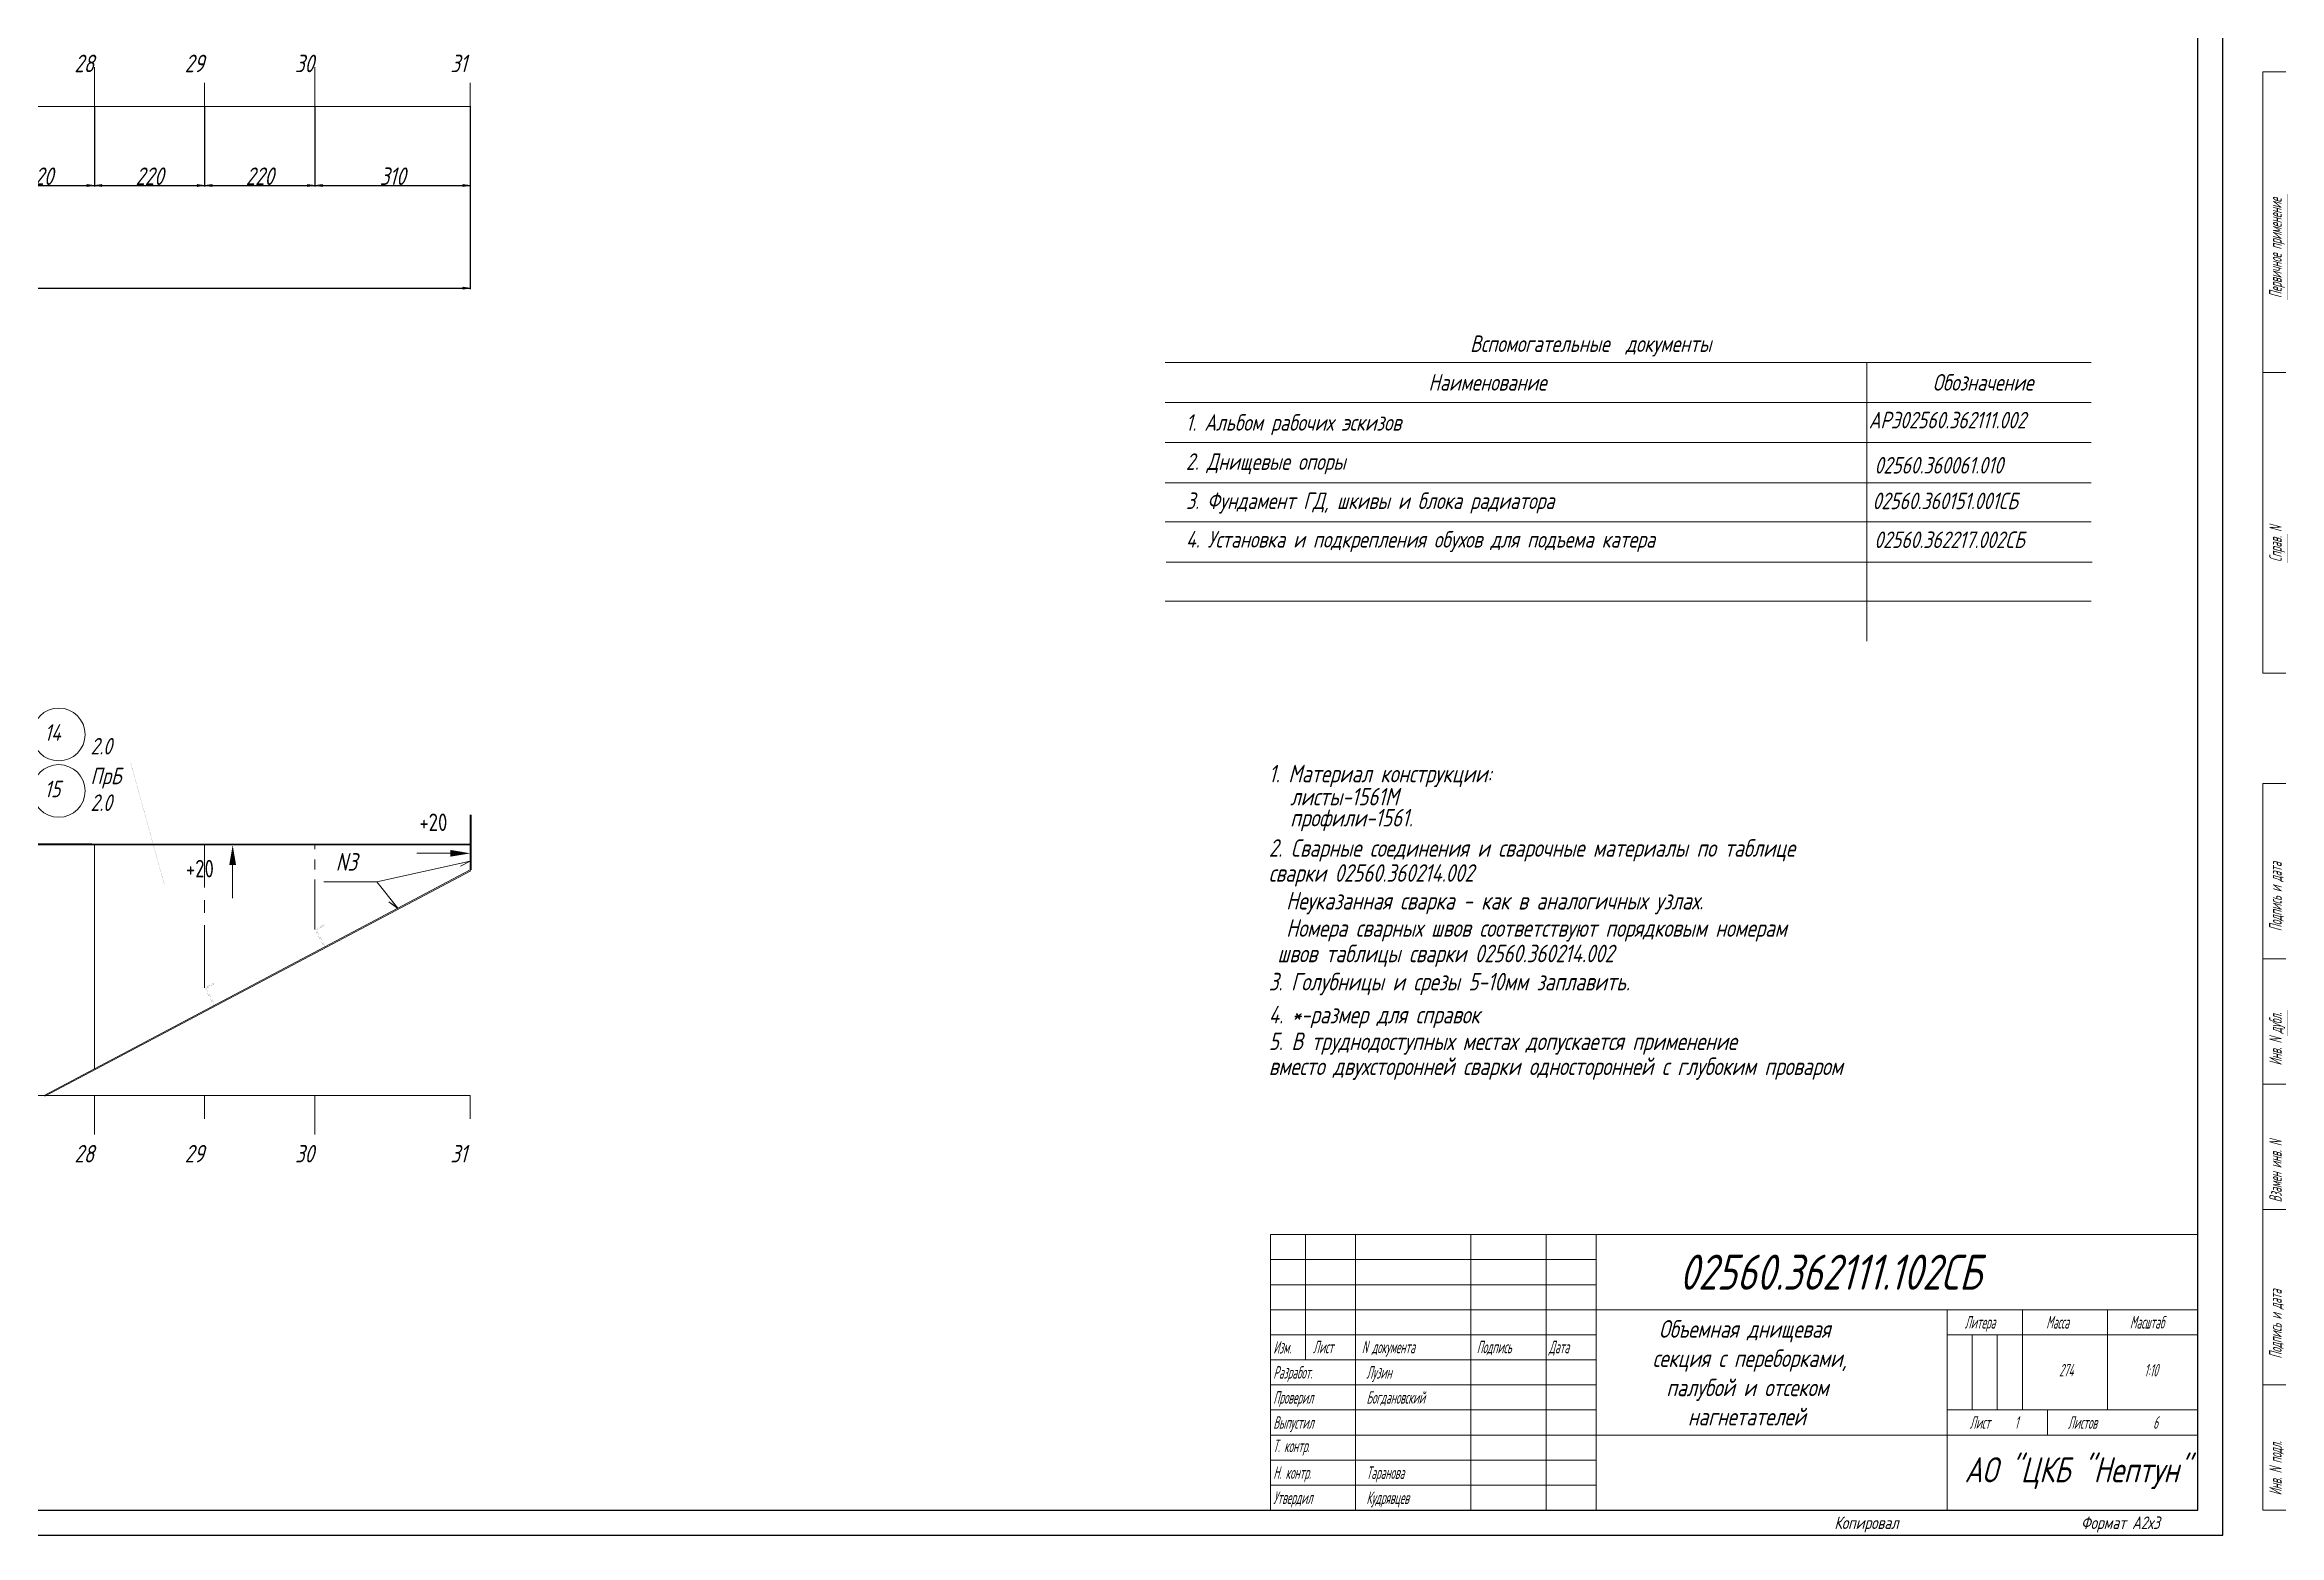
# Model space of a CAD drawing. Header units: millimetres. Extents: x 77380 to 135900, y -26587 to 17301.
# Drawn here: x 89505 to 93963, y -1866 to 1109 of the extents above; entities that cross this region are included whole.
import ezdxf

# ---------------------------------------------------------------- set-up
doc = ezdxf.new("R2010")
doc.units = ezdxf.units.MM
for name, pattern in [('K5LT32768', [0]), ('K5LT32772', [0]), ('K5LT32776', [0]), ('K5LT32780', [0]), ('K5LT32781', [0]), ('K5LT32785', [200, 125, -25, 25, -25]), ('K5LT32791', [0]), ('K5LT32805', [160, 100, -20, 20, -20]), ('K5LT32824', [0]), ('K5LT32831', [0]), ('K5LT_THIN', [0])]:
    doc.linetypes.add(name, pattern=pattern)
doc.layers.add('4001', color=7, linetype='Continuous')
doc.styles.add('KDIMTEXTSTYLE', font='GOST_AU.SHX', dxfattribs={"width": 0.96, "oblique": 15, "height": 5})
doc.styles.add('KTEXTSTYLE', font='GOST_AU.SHX', dxfattribs={"width": 0.96, "height": 5})
doc.dimstyles.new('KDIMSTYLE (1.00)', dxfattribs={"dimtxt": 5, "dimasz": 1, "dimexe": 2, "dimexo": 0, "dimgap": 1, "dimtad": 1, "dimtxsty": 'KDIMTEXTSTYLE', "dimsah": 1, "dimcen": 0, "dimdle": 1, "dimadec": 0, "dimazin": 0, "dimtfac": 0.667, "dimtmove": 0, "dimatfit": 3, "dimfxl": 1, "dimtvp": 1, "dimtolj": 1, "dimtzin": 0, "dimarcsym": 0})

# ---------------------------------------------------------------- blocks, each defined once
blk = doc.blocks.new('KDIMARROW_01')
blk.add_hatch(color=0).paths.add_polyline_path([(0, 0), (-15, 2), (-13.5, 0), (-15, -2)])
at = {"color": 0, "linetype": 'K5LT_THIN', "lineweight": 18}
for p, q in [((-13.5, 0), (-15, 2)), ((-15, 2), (0, 0)), ((0, 0), (-15, -2)), ((-15, -2), (-13.5, 0))]:
    blk.add_line(p, q, dxfattribs=at)
at = {"layer": '4001', "color": 0, "linetype": 'K5LT_THIN', "lineweight": 18}
blk.add_line((0, 0), (-1, 0), dxfattribs=at)
blk = doc.blocks.new('D116')
at = {"color": 0, "lineweight": -2}
for p, q in [((89384.2, 985.5), (89384.2, 825.7)), ((89604.2, 985.5), (89604.2, 825.7)), ((89385.2, 827.7), (89603.2, 827.7))]:
    blk.add_line(p, q, dxfattribs=at)
at = {"layer": 'Defpoints', "color": 0, "lineweight": 100}
for p in [(89384.2, 985.5), (89604.2, 985.5), (89604.2, 827.7)]:
    blk.add_point(p, dxfattribs=at)
at = {"color": 0, "lineweight": -2, "rotation": 180}
blk.add_blockref('KDIMARROW_01', (89384.2, 827.7), dxfattribs=at)
at = {"color": 0, "lineweight": -2}
blk.add_blockref('KDIMARROW_01', (89604.2, 827.7), dxfattribs=at)
at = {"color": 7, "insert": (89494.2, 846.3), "char_height": 5, "attachment_point": 5, "style": 'KDIMTEXTSTYLE'}
blk.add_mtext('\\A1;\\H35.0;\\W0.965;\\Q15;\\H35.0;\\W0.965;\\Q15;\\Q15;220', dxfattribs=at)
blk = doc.blocks.new('D117')
at = {"color": 0, "lineweight": -2}
for p, q in [((89604.2, 985.5), (89604.2, 825.7)), ((89824.2, 985.5), (89824.2, 825.7)), ((89605.2, 827.7), (89823.2, 827.7))]:
    blk.add_line(p, q, dxfattribs=at)
at = {"layer": 'Defpoints', "color": 0, "lineweight": 100}
for p in [(89604.2, 985.5), (89824.2, 985.5), (89824.2, 827.7)]:
    blk.add_point(p, dxfattribs=at)
at = {"color": 0, "lineweight": -2, "rotation": 180}
blk.add_blockref('KDIMARROW_01', (89604.2, 827.7), dxfattribs=at)
at = {"color": 0, "lineweight": -2}
blk.add_blockref('KDIMARROW_01', (89824.2, 827.7), dxfattribs=at)
at = {"color": 7, "insert": (89714.2, 846.3), "char_height": 5, "attachment_point": 5, "style": 'KDIMTEXTSTYLE'}
blk.add_mtext('\\A1;\\H35.0;\\W0.965;\\Q15;\\H35.0;\\W0.965;\\Q15;\\Q15;220', dxfattribs=at)
blk = doc.blocks.new('D118')
at = {"color": 0, "lineweight": -2}
for p, q in [((89824.2, 985.5), (89824.2, 825.7)), ((90044.2, 985.5), (90044.2, 825.7)), ((89825.2, 827.7), (90043.2, 827.7))]:
    blk.add_line(p, q, dxfattribs=at)
at = {"layer": 'Defpoints', "color": 0, "lineweight": 100}
for p in [(89824.2, 985.5), (90044.2, 985.5), (90044.2, 827.7)]:
    blk.add_point(p, dxfattribs=at)
at = {"color": 0, "lineweight": -2, "rotation": 180}
blk.add_blockref('KDIMARROW_01', (89824.2, 827.7), dxfattribs=at)
at = {"color": 0, "lineweight": -2}
blk.add_blockref('KDIMARROW_01', (90044.2, 827.7), dxfattribs=at)
at = {"color": 7, "insert": (89934.2, 846.3), "char_height": 5, "attachment_point": 5, "style": 'KDIMTEXTSTYLE'}
blk.add_mtext('\\A1;\\H35.0;\\W0.965;\\Q15;\\H35.0;\\W0.965;\\Q15;\\Q15;220', dxfattribs=at)
blk = doc.blocks.new('D119')
at = {"color": 0, "lineweight": -2}
for p, q in [((90044.2, 985.5), (90044.2, 825.7)), ((90354.2, 985.5), (90354.2, 825.7)), ((90045.2, 827.7), (90353.2, 827.7))]:
    blk.add_line(p, q, dxfattribs=at)
at = {"layer": 'Defpoints', "color": 0, "lineweight": 100}
for p in [(90044.2, 985.5), (90354.2, 985.5), (90354.2, 827.7)]:
    blk.add_point(p, dxfattribs=at)
at = {"color": 0, "lineweight": -2, "rotation": 180}
blk.add_blockref('KDIMARROW_01', (90044.2, 827.7), dxfattribs=at)
at = {"color": 0, "lineweight": -2}
blk.add_blockref('KDIMARROW_01', (90354.2, 827.7), dxfattribs=at)
at = {"color": 7, "insert": (90199.2, 846.3), "char_height": 5, "attachment_point": 5, "style": 'KDIMTEXTSTYLE'}
blk.add_mtext('\\A1;\\H35.0;\\W0.965;\\Q15;\\H35.0;\\W0.965;\\Q15;\\Q15;310', dxfattribs=at)
blk = doc.blocks.new('U34')
at = {"color": 7, "char_height": 2.5, "attachment_point": 1, "style": 'KTEXTSTYLE'}
for s, insert in [('\\H3.5;\\W0.965;\\Q15;\\Q15;\\H35.00;Объемная днищевая', (83770.3, 13193.6)), ('\\H3.5;\\W0.965;\\Q15;\\Q15;\\H35.00;секция с переборками,', (83757.7, 13135.2)), ('\\H3.5;\\W0.965;\\Q15;\\Q15;\\H35.00;палубой и отсеком', (83785.1, 13076.9)), ('\\H3.5;\\W0.965;\\Q15;\\Q15;\\H35.00;нагнетателей', (83828.2, 13018.6))]:
    blk.add_mtext(s, dxfattribs=dict(at, insert=insert))
blk = doc.blocks.new('D126')
at = {"color": 0, "lineweight": -2}
for p, q in [((82854.2, 985.5), (82854.2, 621)), ((90354.2, 985.5), (90354.2, 621)), ((82855.2, 623), (90353.2, 623))]:
    blk.add_line(p, q, dxfattribs=at)
at = {"layer": 'Defpoints', "color": 0, "lineweight": 100}
for p in [(82854.2, 985.5), (90354.2, 985.5), (90354.2, 623)]:
    blk.add_point(p, dxfattribs=at)
at = {"color": 0, "lineweight": -2, "rotation": 180}
blk.add_blockref('KDIMARROW_01', (82854.2, 623), dxfattribs=at)
at = {"color": 0, "lineweight": -2}
blk.add_blockref('KDIMARROW_01', (90354.2, 623), dxfattribs=at)
at = {"color": 7, "insert": (86604.2, 641.5), "char_height": 5, "attachment_point": 5, "style": 'KDIMTEXTSTYLE'}
blk.add_mtext('\\A1;\\H35.0;\\W0.965;\\Q15;\\H35.0;\\W0.965;\\Q15;\\Q15;7500', dxfattribs=at)
blk = doc.blocks.new('U37')
at = {"layer": '4001', "color": 7, "char_height": 2.5, "attachment_point": 1, "style": 'KTEXTSTYLE'}
for s, insert in [('\\H3.5;\\W0.965;\\Q15;\\Q15;\\H35.00;2. Сварные соединения и сварочные материалы по таблице ', (82992, 14153.3)), ('\\H3.5;\\W0.965;\\Q15;\\Q15;\\H35.00;сварки 02560.360214.002', (82992, 14103.4))]:
    blk.add_mtext(s, dxfattribs=dict(at, insert=insert))
blk = doc.blocks.new('U39')
at = {"layer": '4001', "color": 7, "char_height": 2.5, "attachment_point": 1, "style": 'KTEXTSTYLE'}
for s, insert in [('\\H3.5;\\W0.965;\\Q15;\\Q15;\\H35.00;5. В труднодоступных местах допускается применение ', (82992, 13767.6)), ('\\H3.5;\\W0.965;\\Q15;\\Q15;\\H35.00;вместо двухсторонней сварки односторонней с глубоким проваром', (82992, 13717.7))]:
    blk.add_mtext(s, dxfattribs=dict(at, insert=insert))
blk = doc.blocks.new('U339')
blk.add_hatch(color=7).paths.add_polyline_path([(92445.3, 14102), (92458.7, 14102), (92452, 14142)])
at = {"color": 7, "linetype": 'K5LT32831', "lineweight": 9}
blk.add_line((92452, 14102), (92452, 14035.5), dxfattribs=at)
blk = doc.blocks.new('U341')
blk.add_hatch(color=7).paths.add_polyline_path([(92886.1, 14118.5), (92886.1, 14131.9), (92926.1, 14125.2)])
at = {"color": 7, "linetype": 'K5LT32831', "lineweight": 9}
blk.add_line((92886.1, 14125.2), (92819.6, 14125.2), dxfattribs=at)
blk = doc.blocks.new('U429')
at = {"layer": '4001', "color": 7, "linetype": 'K5LT_THIN', "lineweight": 18}
for q in [(92763.7, 14028.5), (92768.2, 14032.2)]:
    blk.add_line((92781.4, 14015.4), q, dxfattribs=at)
blk = doc.blocks.new('U430')
at = {"layer": '4001', "color": 7, "linetype": 'K5LT_THIN', "lineweight": 18}
for q in [(92905.2, 14105), (92906.6, 14099.3)]:
    blk.add_line((92926.1, 14109.6), q, dxfattribs=at)
blk = doc.blocks.new('U447')
at = {"color": 6, "linetype": 'K5LT32776', "lineweight": 18, "true_color": 0xff00ff}
for p, q in [((93385.3, 12814.4), (93385.3, 14264.4)), ((93385.3, 14264.4), (93505.3, 14264.4)), ((93385.3, 13914.4), (93505.3, 13914.4)), ((93505.3, 13664.4), (93385.3, 13664.4)), ((93385.3, 13414.4), (93505.3, 13414.4)), ((93505.3, 13064.4), (93385.3, 13064.4)), ((93505.3, 12814.4), (93385.3, 12814.4))]:
    blk.add_line(p, q, dxfattribs=at)
at = {"color": 7, "linetype": 'K5LT32780', "lineweight": 18}
blk.add_line((93435.3, 14264.4), (93435.3, 12814.4), dxfattribs=at)
at = {"color": 7, "char_height": 2.5, "attachment_point": 1, "rotation": 90, "style": 'KTEXTSTYLE'}
for s, insert in [('\\H3.5;\\W0.965;\\Q15;\\Q15;\\W0.665;\\H25.00;Подпись и дата', (93397.8, 13969.8)), ('\\H3.5;\\W0.965;\\Q15;\\Q15;\\W0.665;\\H25.00;Инв. N дубл.', (93397.8, 13701.9)), ('\\H3.5;\\W0.965;\\Q15;\\Q15;\\W0.665;\\H25.00;Взамен инв. N', (93397.8, 13428.6)), ('\\H3.5;\\W0.965;\\Q15;\\Q15;\\W0.665;\\H25.00;Подпись и дата', (93397.8, 13116.9)), ('\\H3.5;\\W0.965;\\Q15;\\Q15;\\W0.665;\\H25.00;Инв. N подл.', (93397.8, 12844))]:
    blk.add_mtext(s, dxfattribs=dict(at, insert=insert))
blk = doc.blocks.new('U446')
at = {"color": 6, "linetype": 'K5LT32776', "lineweight": 18, "true_color": 0xff00ff}
for p, q in [((93505.3, 15684.4), (93385.3, 15684.4)), ((93385.3, 14484.4), (93385.3, 15684.4)), ((93505.3, 15084.4), (93385.3, 15084.4)), ((93505.3, 14484.4), (93385.3, 14484.4))]:
    blk.add_line(p, q, dxfattribs=at)
at = {"color": 7, "linetype": 'K5LT32780', "lineweight": 18}
blk.add_line((93435.3, 15684.4), (93435.3, 14484.4), dxfattribs=at)
blk.add_blockref('U447', (0, 0))
at = {"color": 7, "char_height": 2.5, "attachment_point": 1, "rotation": 90, "style": 'KTEXTSTYLE'}
for s, insert in [('\\H3.5;\\W0.965;\\Q15;\\Q15;\\W0.665;\\H25.00;Первичное применение', (93397.8, 15233.2)), ('\\H3.5;\\W0.965;\\Q15;\\Q15;\\W0.665;\\H25.00;Справ. N', (93397.8, 14706.6))]:
    blk.add_mtext(s, dxfattribs=dict(at, insert=insert))
blk = doc.blocks.new('U444')
at = {"color": 7, "linetype": 'K5LT32780', "const_width": 0.18}
blk.add_lwpolyline([(93305.3, 12764.4), (101715.3, 12764.4), (101715.3, 18704.4), (93305.3, 18704.4)], close=True, dxfattribs=at)
blk.add_blockref('U446', (0, 0))
blk = doc.blocks.new('U372')
at = {"color": 6, "linetype": 'K5LT32776', "lineweight": 18, "true_color": 0xff00ff}
for p, q in [((82995.3, 13364.4), (84845.3, 13364.4)), ((82995.3, 12814.4), (82995.3, 13364.4)), ((83065.3, 13364.4), (83065.3, 13114.4)), ((83165.3, 13364.4), (83165.3, 12814.4)), ((83395.3, 13364.4), (83395.3, 12814.4)), ((83545.3, 12814.4), (83545.3, 13364.4)), ((83645.3, 13364.4), (83645.3, 12814.4)), ((83645.3, 13214.4), (84845.3, 13214.4)), ((84345.3, 12814.4), (84345.3, 13214.4)), ((84495.3, 13014.4), (84495.3, 13214.4)), ((84665.3, 13214.4), (84665.3, 13014.4)), ((82995.3, 13164.4), (83645.3, 13164.4)), ((84345.3, 13164.4), (84845.3, 13164.4)), ((82995.3, 13114.4), (83645.3, 13114.4)), ((84345.3, 13014.4), (84845.3, 13014.4)), ((83645.3, 12964.4), (84845.3, 12964.4))]:
    blk.add_line(p, q, dxfattribs=at)
at = {"color": 7, "linetype": 'K5LT32780', "lineweight": 18}
for p, q in [((82995.3, 13314.4), (83645.3, 13314.4)), ((82995.3, 13264.4), (83645.3, 13264.4)), ((82995.3, 13214.4), (83645.3, 13214.4)), ((84395.3, 13014.4), (84395.3, 13164.4)), ((84445.3, 13164.4), (84445.3, 13014.4)), ((82995.3, 13064.4), (83645.3, 13064.4)), ((82995.3, 13014.4), (83645.3, 13014.4)), ((84545.3, 13014.4), (84545.3, 12964.4)), ((82995.3, 12964.4), (83645.3, 12964.4)), ((82995.3, 12914.4), (83645.3, 12914.4)), ((82995.3, 12864.4), (83645.3, 12864.4))]:
    blk.add_line(p, q, dxfattribs=at)
at = {"color": 7, "char_height": 2.5, "attachment_point": 1, "style": 'KTEXTSTYLE'}
for s, insert in [('\\H3.5;\\W0.965;\\Q15;\\Q15;\\W0.665;\\H25.00;Литера', (84380.2, 13201.9)), ('\\H3.5;\\W0.965;\\Q15;\\Q15;\\W0.665;\\H25.00;Масса', (84542.9, 13201.9)), ('\\H3.5;\\W0.965;\\Q15;\\Q15;\\W0.665;\\H25.00;Масштаб', (84709.8, 13201.9)), ('\\H3.5;\\W0.965;\\Q15;\\Q15;\\W0.665;\\H25.00;Изм.', (83001, 13151.9)), ('\\H3.5;\\W0.965;\\Q15;\\Q15;\\W0.665;\\H25.00;Лист', (83080.1, 13152.6)), ('\\H3.5;\\W0.965;\\Q15;\\Q15;\\W0.665;\\H25.00;N документа', (83177.6, 13152.6)), ('\\H3.5;\\W0.965;\\Q15;\\Q15;\\W0.665;\\H25.00;Подпись', (83406.9, 13152.6)), ('\\H3.5;\\W0.965;\\Q15;\\Q15;\\W0.665;\\H25.00;Дата', (83550.7, 13152.6)), ('\\H3.5;\\W0.965;\\Q15;\\Q15;\\W0.665;\\H25.00;Разработ.', (83001, 13101.9)), ('\\H3.5;\\W0.965;\\Q15;\\Q15;\\W0.665;\\H25.00;Проверил', (83001, 13051.9)), ('\\H3.5;\\W0.965;\\Q15;\\Q15;\\W0.665;\\H25.00;Выпустил', (83001, 13001.9)), ('\\H3.5;\\W0.965;\\Q15;\\Q15;\\W0.665;\\H25.00;Лист', (84390.2, 13001.9)), ('\\H3.5;\\W0.965;\\Q15;\\Q15;\\W0.665;\\H25.00;Листов', (84586, 13001.9)), ('\\H3.5;\\W0.965;\\Q15;\\Q15;\\W0.665;\\H25.00;Т. контр.', (83000.4, 12955.2)), ('\\H3.5;\\W0.965;\\Q15;\\Q15;\\W0.665;\\H25.00;Н. контр.', (83001, 12901.9)), ('\\H3.5;\\W0.965;\\Q15;\\Q15;\\W0.665;\\H25.00;Утвердил', (83001, 12851.9))]:
    blk.add_mtext(s, dxfattribs=dict(at, insert=insert))

msp = doc.modelspace()

# ---------------------------------------------------------------- linework, layer by layer
at = {"color": 7, "linetype": 'K5LT32780'}
for p, q in [((93850.299, -1865.652), (93850.299, 4074.348)), ((93800.299, -1815.652), (93800.299, 4024.348)), ((81320.299, -1815.652), (93800.299, -1815.652)), ((81240.299, -1865.652), (93850.299, -1865.652))]:
    msp.add_line(p, q, dxfattribs=at)
at = {"color": 1, "linetype": 'K5LT32781', "lineweight": 0, "true_color": 0xff0000}
for p, q in [((89604.231, 985.494), (89604.231, 1063.619)), ((89824.231, 985.494), (89824.231, 1032.369)), ((90044.231, 985.494), (90044.231, 1063.619)), ((90354.231, 985.494), (90354.231, 1032.369)), ((82854.231, 985.493), (90354.231, 985.493)), ((82854.231, -987.983), (90354.231, -987.983)), ((89604.231, -987.983), (89604.231, -1066.108)), ((89824.231, -987.983), (89824.231, -1034.858)), ((90044.231, -987.983), (90044.231, -1066.108)), ((90354.231, -987.983), (90354.231, -1034.858))]:
    msp.add_line(p, q, dxfattribs=at)
at = {"color": 6, "linetype": 'K5LT32824', "lineweight": 9, "true_color": 0xff00ff}
msp.add_line((93587.7, 474.642), (91740.309, 474.642), dxfattribs=at)
at = {"color": 7, "linetype": 'K5LT32780', "lineweight": 18}
for p, q in [((93139.952, 474.642), (93139.952, -81.63)), ((93587.7, 394.642), (91740.309, 394.642)), ((93587.7, 314.642), (91740.309, 314.642)), ((93587.7, 234.642), (91740.309, 234.642)), ((93587.7, 156.506), (91740.309, 156.506)), ((93587.7, 76.043), (91742.273, 76.043)), ((93589.663, 76.043), (91742.273, 76.043)), ((93587.7, -1.63), (91740.309, -1.63))]:
    msp.add_line(p, q, dxfattribs=at)
at = {"color": 3, "linetype": 'K5LT32768', "lineweight": 18, "true_color": 0x00ff00}
for p, q in [((90354.231, -537.983), (90354.231, -427.983)), ((90356.23, -537.983), (90356.23, -427.983)), ((90354.231, -487.983), (86339.232, -487.983)), ((89599.233, -485.984), (86774.233, -485.984)), ((89599.233, -487.983), (86774.233, -487.983)), ((90354.231, -486.483), (89599.233, -486.483)), ((90354.231, -487.983), (89599.233, -487.983)), ((90354.231, -537.983), (90354.231, -487.983)), ((90354.231, -537.983), (89504.231, -987.983)), ((89504.231, -987.983), (90354.231, -537.983)), ((90355.168, -539.751), (89505.168, -989.75))]:
    msp.add_line(p, q, dxfattribs=at)
at = {"color": 6, "linetype": 'K5LT32776', "lineweight": 18, "true_color": 0xff00ff}
msp.add_line((89604.231, -935.041), (89604.231, -487.983), dxfattribs=at)
at = {"color": 1, "linetype": 'K5LT32785', "lineweight": 18, "true_color": 0xff0000}
msp.add_line((89824.233, -773.311), (89824.233, -487.983), dxfattribs=at)
at = {"color": 1, "linetype": 'K5LT32805', "lineweight": 18, "true_color": 0xff0000}
msp.add_line((90044.231, -656.842), (90044.231, -487.983), dxfattribs=at)
at = {"color": 7, "linetype": 'K5LT_THIN', "lineweight": 18}
for p, q in [((90167.907, -561.646), (90354.231, -520.443)), ((90061.907, -561.646), (90167.907, -561.646)), ((90167.907, -561.646), (90209.529, -614.591)), ((90191.863, -601.479), (90209.529, -614.591))]:
    msp.add_line(p, q, dxfattribs=at)
at = {"color": 6, "linetype": 'K5LT32824', "true_color": 0xff00ff, "const_width": 0.09}
msp.add_lwpolyline([(91740.309, 554.642), (93587.7, 554.642), (93587.7, -81.63), (91740.309, -81.63)], close=True, dxfattribs=at)
at = {"color": 1, "linetype": 'K5LT32772', "true_color": 0xff0000, "const_width": 0.18}
msp.add_lwpolyline([(89476.736, -324.043), (89676.534, -324.043), (89743.974, -567.651)], dxfattribs=at)
at = {"color": 7, "linetype": 'K5LT32780', "const_width": 0.18}
msp.add_lwpolyline([(90355.168, -539.751), (90354.232, -537.983), (90356.23, -537.983)], dxfattribs=at)
at = {"color": 7, "linetype": 'K5LT32791', "const_width": 0.18}
for points in [[(90062.842, -649.251), (90050.469, -655.802, 0.41421356), (90048.806, -661.209), (90064.714, -691.257), (90062.946, -692.193), (90047.038, -662.144, -0.41421356), (90049.534, -654.034), (90061.907, -647.484)], [(89842.844, -765.721), (89830.471, -772.272, 0.41421356), (89828.808, -777.678), (89844.716, -807.727), (89842.948, -808.663), (89827.04, -778.614, -0.41421356), (89829.535, -770.504), (89841.908, -763.954)]]:
    msp.add_lwpolyline(points, format="xyb", close=True, dxfattribs=at)
at = {"color": 1, "linetype": 'K5LT32772', "lineweight": 18, "true_color": 0xff0000}
for centre in [(89533.097, -267.683), (89533.097, -380.403)]:
    msp.add_circle(centre, 52.603, dxfattribs=at)

# ---------------------------------------------------------------- block references
for name, p in [('U444', (545.046, -14630.011)), ('U339', (-2571.879, -14630.011)), ('U37', (8955.046, -14630.011)), ('U341', (-2571.879, -14630.011)), ('U430', (-2571.879, -14630.011)), ('U429', (-2571.879, -14630.011)), ('U39', (8955.046, -14630.011)), ('U372', (8955.046, -14630.011)), ('U34', (8955.046, -14630.011))]:
    msp.add_blockref(name, p)

# ---------------------------------------------------------------- texts
at = {"color": 7, "char_height": 2.5, "attachment_point": 1, "rotation": 359.999999, "style": 'KTEXTSTYLE'}
for s, insert in [('\\H3.5;\\W0.965;\\Q15;\\Q15;\\H35.00;{\\c255;28}', (89564.336, 1088.828)), ('\\H3.5;\\W0.965;\\Q15;\\Q15;\\H35.00;{\\c255;29}', (89784.336, 1088.828)), ('\\H3.5;\\W0.965;\\Q15;\\Q15;\\H35.00;{\\c255;30}', (90004.336, 1088.828)), ('\\H3.5;\\W0.965;\\Q15;\\Q15;\\H35.00;{\\c255;31}', (90314.336, 1088.828)), ('\\H3.5;\\W0.965;\\Q15;\\Q15;\\H35.00;{\\c255;28}', (89564.336, -1086.753)), ('\\H3.5;\\W0.965;\\Q15;\\Q15;\\H35.00;{\\c255;29}', (89784.336, -1086.753)), ('\\H3.5;\\W0.965;\\Q15;\\Q15;\\H35.00;{\\c255;30}', (90004.336, -1086.753)), ('\\H3.5;\\W0.965;\\Q15;\\Q15;\\H35.00;{\\c255;31}', (90314.336, -1086.753))]:
    msp.add_mtext(s, dxfattribs=dict(at, insert=insert))
at = {"color": 7, "attachment_point": 1, "style": 'KTEXTSTYLE'}
for s, insert, char_height in [('\\H3.5;\\W0.965;\\Q15;\\Q15;\\H33.00;Вспомогательные  документы', (92348.704, 528.616), 2.5), ('\\H3.5;\\W0.965;\\Q15;\\Q15;\\H33.00;Наименование', (92265.641, 451.478), 2.5), ('\\H3.5;\\W0.965;\\Q15;\\Q15;\\H33.00;Обозначение', (93271.545, 451.478), 2.5), ('\\H3.5;\\W0.965;\\Q15;\\Q15;\\H33.00;1. Альбом рабочих эскизов', (91781.764, 371.488), 2.5), ('\\H3.5;\\W0.965;\\Q15;\\Q15;\\H33.00;АРЭ02560.362111.002', (93144.013, 376.144), 2.5), ('\\H3.5;\\W0.965;\\Q15;\\Q15;\\H33.00;2. Днищевые опоры', (91781.764, 293.352), 2.5), ('\\H3.5;\\W0.965;\\Q15;\\Q15;\\H33.00;02560.360061.010', (93155.414, 286.008), 2.5), ('\\H3.5;\\W0.965;\\Q15;\\Q15;\\H33.00;3. Фундамент ГД, шкивы и блока радиатора', (91781.925, 215.216), 2.5), ('\\H3.5;\\W0.965;\\Q15;\\Q15;\\H33.00;02560.360151.001СБ', (93151.382, 214.872), 2.5), ('\\H3.5;\\W0.965;\\Q15;\\Q15;\\H33.00;4. Установка и подкрепления обухов для подъема катера', (91781.925, 138.216), 2.5), ('\\H3.5;\\W0.965;\\Q15;\\Q15;\\H33.00;02560.362217.002CБ ', (93154.971, 137.348), 2.5), ('\\H3.5;\\W0.965;\\Q15;\\Q15;\\H33.00;{\\c255;14}', (89504.804, -247.207), 2.5), ('\\H3.5;\\W0.965;\\Q15;\\Q15;\\H33.00;{\\c255;2.0}', (89596.501, -274.605), 2.5), ('\\H3.5;\\W0.965;\\Q15;\\Q15;\\H33.00;{\\c16711935;ПрБ}', (89596.502, -333.882), 2.5), ('{\\H35x;\\Q15;\\W0.965;1. Материал конструкции:}', (91947.057, -328.199), 1), ('\\H3.5;\\W0.965;\\Q15;\\Q15;\\H33.00;{\\c255;15}', (89504.804, -359.928), 2.5), ('\\H3.5;\\W0.965;\\Q15;\\Q15;\\H33.00;{\\c255;2.0}', (89596.501, -387.325), 2.5), ('{\\H35x;\\Q15;\\W0.965;листы-1561M}', (91989.775, -374.259), 1), ('\\H3.5;\\W0.965;\\Q15;\\Q0;\\H35.00;+20', (90252.678, -425.371), 2.5), ('{\\H35x;\\Q15;\\W0.965;профили-1561.}', (91989.775, -416.255), 1), ('\\H3.5;\\W0.965;\\Q15;\\Q0;\\H35.00;+20', (89786.835, -517.852), 2.5), ('\\H3.5;\\W0.965;\\Q15;\\Q15;\\H35.00;N3', (90085.778, -504.479), 2.5), ('\\H3.5;\\W0.965;\\Q15;\\Q15;\\H35.00;  Неуказанная сварка - как в аналогичных узлах.', (91947.057, -581.944), 2.5), ('\\H3.5;\\W0.965;\\Q15;\\Q15;\\H35.00;  Номера сварных швов соответствуют порядковым номерам', (91947.057, -636.45), 2.5), ('\\H3.5;\\W0.965;\\Q15;\\Q15;\\H35.00; швов таблицы сварки 02560.360214.002', (91947.057, -687.198), 2.5), ('\\H3.5;\\W0.965;\\Q15;\\Q15;\\H35.00;3. Голубницы и срезы 5-10мм заплавить.', (91947.057, -743.404), 2.5), ('\\H3.5;\\W0.965;\\Q15;\\Q15;\\H35.00;4. *-размер для справок', (91947.057, -809.187), 2.5), ('{\\H70x;\\Q15;\\W0.965;02560.362111.102СБ}', (92766.21, -1305.652), 1), ('{\\H25x;\\Q15;\\W0.665;Лузин}', (92141.794, -1528.152), 1), ('{\\H10x;\\Q15;\\W0.665;274}', (93523.656, -1523.677), 2.5), ('\\H3.5;\\W0.965;\\Q15;\\Q15;\\W0.665;\\H25.00;1:10', (93693.656, -1523.677), 2.5), ('{\\H25x;\\Q15;\\W0.665;Богдановский}', (92141.794, -1578.152), 1), ('\\H3.5;\\W0.965;\\Q15;\\Q15;\\W0.665;\\H25.00;1', (93435.173, -1627.933), 2.5), ('{\\H25x;\\Q15;\\W0.665;6}', (93711.225, -1628.152), 1), ('{\\H25x;\\Q15;\\W0.665;Таранова}', (92141.794, -1728.152), 1), ('{\\H20x;\\W0.965;\\Q15;АО "ЦКБ "Нептун"}', (93334.893, -1709.99), 2.5), ('\\H3.5;\\W0.965;\\Q15;\\Q15;\\W0.665;\\H25.00;Кудрявцев', (92141.794, -1778.152), 2.5), ('\\H3.5;\\W0.965;\\Q15;\\Q15;\\H25.00;Копировал', (93075.34, -1828.152), 2.5), ('{\\H10x;\\Q15;\\W0.965;Формат А2х3}', (93567.323, -1828.152), 2.5)]:
    msp.add_mtext(s, dxfattribs=dict(at, insert=insert, char_height=char_height))

# ---------------------------------------------------------------- dimensions: what is measured, and where the dimension line sits
at = {"color": 7}
for base, p1, p2, text, picture, middle in [((90354.231, 623.001), (82854.231, 985.493), (90354.231, 985.493), '\\H35.0;\\W0.965;\\Q15;\\H35.0;\\W0.965;\\Q15;\\Q15;7500', 'D126', (86604.231, 623.001)), ((89604.231, 827.713), (89384.231, 985.493), (89604.231, 985.494), '\\H35.0;\\W0.965;\\Q15;\\H35.0;\\W0.965;\\Q15;\\Q15;220', 'D116', (89494.231, 827.713)), ((89824.231, 827.713), (89604.231, 985.494), (89824.231, 985.494), '\\H35.0;\\W0.965;\\Q15;\\H35.0;\\W0.965;\\Q15;\\Q15;220', 'D117', (89714.231, 827.713)), ((90044.231, 827.713), (89824.231, 985.494), (90044.231, 985.494), '\\H35.0;\\W0.965;\\Q15;\\H35.0;\\W0.965;\\Q15;\\Q15;220', 'D118', (89934.231, 827.713)), ((90354.231, 827.713), (90044.231, 985.494), (90354.231, 985.493), '\\H35.0;\\W0.965;\\Q15;\\H35.0;\\W0.965;\\Q15;\\Q15;310', 'D119', (90199.231, 827.713))]:
    dim = msp.add_linear_dim(base=base, p1=p1, p2=p2, text=text, dimstyle='KDIMSTYLE (1.00)', override={"dimexo": 0, "dimblk1": 'KDIMARROW_01', "dimblk2": 'KDIMARROW_01', "dimse1": 0, "dimse2": 0, "dimclrt": 7, "dimtolj": 1}, dxfattribs=at)
    dim.commit()
    dim.dimension.update_dxf_attribs({"geometry": picture, "text_midpoint": middle, "dimtype": 160})

doc.saveas('drawing.dxf')
